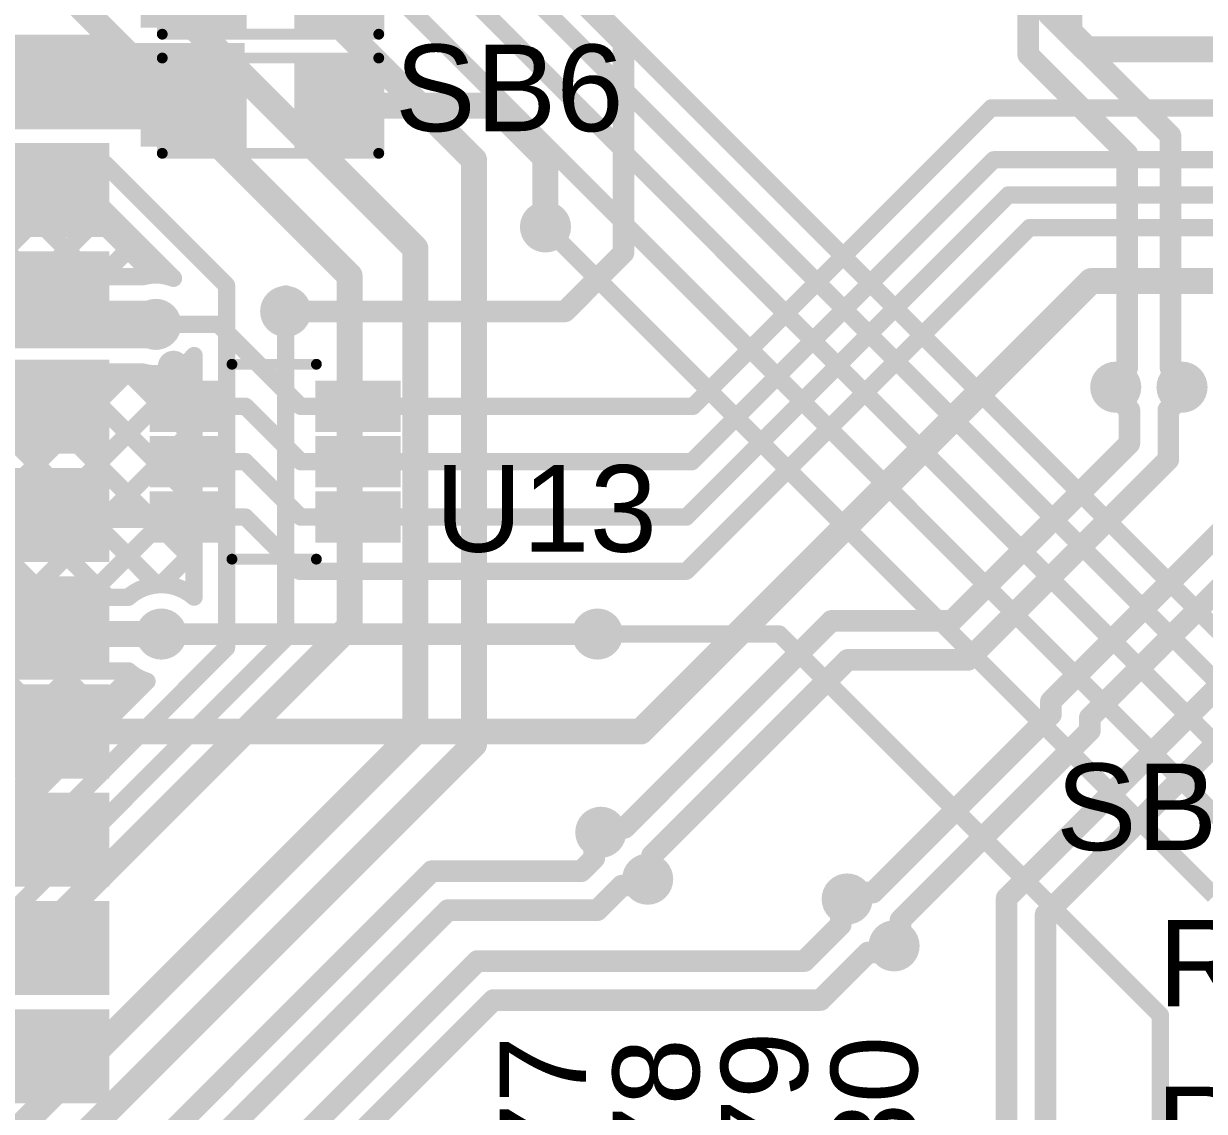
# Model space of a CAD drawing. Header units: millimetres. Extents: x -0.57 to 2.98, y -0.65 to 2.86.
# Drawn here: x 1.542 to 2.087, y 1.638 to 2.14 of the extents above; entities that cross this region are included whole.
import ezdxf

# ---------------------------------------------------------------- set-up
doc = ezdxf.new("R2010")
doc.units = ezdxf.units.MM
doc.header["$MEASUREMENT"] = 0
for name, color, linetype in [('BottomLayer', 5, 'Continuous'), ('BottomSolder', 6, 'Continuous'), ('Mechanical2', 216, 'Continuous'), ('TopLayer', 1, 'Continuous'), ('TopOverlay', 2, 'Continuous'), ('TopPaste', 8, 'Continuous'), ('TopSolder', 216, 'Continuous'), ('ViaHoleLayer', 16, 'Continuous')]:
    doc.layers.add(name, color=color, linetype=linetype)
doc.styles.add('Arial', font='', dxfattribs={"height": 0.2})
doc.styles.get('Arial').set_extended_font_data('Arial')

# ---------------------------------------------------------------- blocks, each defined once
blk = doc.blocks.new('SOLDER_BRIDGE_259')
at = {"layer": 'TopLayer'}
for points in [[(-0.045, -0.0175), (-0.045, 0.0175), (-0.015, 0.0175), (-0.015, -0.0175)], [(0.015, -0.0175), (0.015, 0.0175), (0.045, 0.0175), (0.045, -0.0175)]]:
    blk.add_hatch(color=1, dxfattribs=at).paths.add_polyline_path(points)
at = {"layer": 'TopPaste'}
for points in [[(-0.045, -0.0175), (-0.045, 0.0175), (-0.015, 0.0175), (-0.015, -0.0175)], [(0.015, -0.0175), (0.015, 0.0175), (0.045, 0.0175), (0.045, -0.0175)]]:
    blk.add_hatch(color=8, dxfattribs=at).paths.add_polyline_path(points)
at = {"layer": 'TopSolder'}
for points in [[(-0.049, -0.0215), (-0.049, 0.0215), (-0.011, 0.0215), (-0.011, -0.0215)], [(0.011, -0.0215), (0.011, 0.0215), (0.049, 0.0215), (0.049, -0.0215)]]:
    blk.add_hatch(color=216, dxfattribs=at).paths.add_polyline_path(points)
at = {"layer": 'TopOverlay', "const_width": 0.005}
for points in [[(-0.05, -0.022), (-0.05, 0.022)], [(-0.05, 0.022), (0.05, 0.022)], [(0.05, -0.022), (0.05, 0.022)], [(-0.05, -0.022), (0.05, -0.022)]]:
    blk.add_lwpolyline(points, dxfattribs=at)
at = {"layer": 'TopOverlay', "const_width": 0.0025}
for points in [[(-0.05125, 0.022, 1), (-0.04875, 0.022, 1)], [(-0.05125, 0.022, 1), (-0.04875, 0.022, 1)], [(0.04875, 0.022, 1), (0.05125, 0.022, 1)], [(0.04875, 0.022, 1), (0.05125, 0.022, 1)], [(-0.05125, -0.022, 1), (-0.04875, -0.022, 1)], [(-0.05125, -0.022, 1), (-0.04875, -0.022, 1)], [(0.04875, -0.022, 1), (0.05125, -0.022, 1)], [(0.04875, -0.022, 1), (0.05125, -0.022, 1)]]:
    blk.add_lwpolyline(points, format="xyb", close=True, dxfattribs=at)
blk = doc.blocks.new('SOLDER_BRIDGE_277')
at = {"layer": 'TopLayer'}
for points in [[(-0.045, -0.0175), (-0.045, 0.0175), (-0.015, 0.0175), (-0.015, -0.0175)], [(0.015, -0.0175), (0.015, 0.0175), (0.045, 0.0175), (0.045, -0.0175)]]:
    blk.add_hatch(color=1, dxfattribs=at).paths.add_polyline_path(points)
at = {"layer": 'TopPaste'}
for points in [[(-0.045, -0.0175), (-0.045, 0.0175), (-0.015, 0.0175), (-0.015, -0.0175)], [(0.015, -0.0175), (0.015, 0.0175), (0.045, 0.0175), (0.045, -0.0175)]]:
    blk.add_hatch(color=8, dxfattribs=at).paths.add_polyline_path(points)
at = {"layer": 'TopSolder'}
for points in [[(-0.049, -0.0215), (-0.049, 0.0215), (-0.011, 0.0215), (-0.011, -0.0215)], [(0.011, -0.0215), (0.011, 0.0215), (0.049, 0.0215), (0.049, -0.0215)]]:
    blk.add_hatch(color=216, dxfattribs=at).paths.add_polyline_path(points)
at = {"layer": 'TopOverlay', "const_width": 0.005}
for points in [[(-0.05, -0.022), (-0.05, 0.022)], [(-0.05, 0.022), (0.05, 0.022)], [(0.05, -0.022), (0.05, 0.022)], [(-0.05, -0.022), (0.05, -0.022)]]:
    blk.add_lwpolyline(points, dxfattribs=at)
at = {"layer": 'TopOverlay', "const_width": 0.0025}
for points in [[(-0.05125, 0.022, 1), (-0.04875, 0.022, 1)], [(-0.05125, 0.022, 1), (-0.04875, 0.022, 1)], [(0.04875, 0.022, 1), (0.05125, 0.022, 1)], [(0.04875, 0.022, 1), (0.05125, 0.022, 1)], [(-0.05125, -0.022, 1), (-0.04875, -0.022, 1)], [(-0.05125, -0.022, 1), (-0.04875, -0.022, 1)], [(0.04875, -0.022, 1), (0.05125, -0.022, 1)], [(0.04875, -0.022, 1), (0.05125, -0.022, 1)]]:
    blk.add_lwpolyline(points, format="xyb", close=True, dxfattribs=at)
blk = doc.blocks.new('UMH3N_287')
at = {"layer": 'TopLayer'}
for points in [[(-0.05394, 0.03346), (-0.02244, 0.03346), (-0.02244, 0.01772), (-0.05394, 0.01772)], [(0.02244, 0.03346), (0.05394, 0.03346), (0.05394, 0.01772), (0.02244, 0.01772)], [(-0.05394, 0.00787), (-0.02244, 0.00787), (-0.02244, -0.00787), (-0.05394, -0.00787)], [(0.02244, 0.00787), (0.05394, 0.00787), (0.05394, -0.00787), (0.02244, -0.00787)], [(-0.05394, -0.01772), (-0.02244, -0.01772), (-0.02244, -0.03346), (-0.05394, -0.03346)], [(0.02244, -0.01772), (0.05394, -0.01772), (0.05394, -0.03346), (0.02244, -0.03346)]]:
    blk.add_hatch(color=1, dxfattribs=at).paths.add_polyline_path(points)
at = {"layer": 'TopPaste'}
for points in [[(-0.05394, 0.03346), (-0.02244, 0.03346), (-0.02244, 0.01772), (-0.05394, 0.01772)], [(0.02244, 0.03346), (0.05394, 0.03346), (0.05394, 0.01772), (0.02244, 0.01772)], [(-0.05394, 0.00787), (-0.02244, 0.00787), (-0.02244, -0.00787), (-0.05394, -0.00787)], [(0.02244, 0.00787), (0.05394, 0.00787), (0.05394, -0.00787), (0.02244, -0.00787)], [(-0.05394, -0.01772), (-0.02244, -0.01772), (-0.02244, -0.03346), (-0.05394, -0.03346)], [(0.02244, -0.01772), (0.05394, -0.01772), (0.05394, -0.03346), (0.02244, -0.03346)]]:
    blk.add_hatch(color=8, dxfattribs=at).paths.add_polyline_path(points)
at = {"layer": 'TopSolder'}
for points in [[(-0.05794, 0.03746), (-0.01844, 0.03746), (-0.01844, 0.01372), (-0.05794, 0.01372)], [(0.01844, 0.03746), (0.05794, 0.03746), (0.05794, 0.01372), (0.01844, 0.01372)], [(-0.05794, 0.01187), (-0.01844, 0.01187), (-0.01844, -0.01187), (-0.05794, -0.01187)], [(0.01844, 0.01187), (0.05794, 0.01187), (0.05794, -0.01187), (0.01844, -0.01187)], [(-0.05794, -0.01372), (-0.01844, -0.01372), (-0.01844, -0.03746), (-0.05794, -0.03746)], [(0.01844, -0.01372), (0.05794, -0.01372), (0.05794, -0.03746), (0.01844, -0.03746)]]:
    blk.add_hatch(color=216, dxfattribs=at).paths.add_polyline_path(points)
at = {"layer": 'TopOverlay'}
for points, const_width in [([(-0.04476, 0.044, 1), (-0.04924, 0.044, 1)], 0.01), ([(-0.05174, 0.044, 1), (-0.04674, 0.044, 1)], 0.005), ([(-0.04726, 0.044, 1), (-0.04226, 0.044, 1)], 0.005), ([(-0.02125, 0.045, 1), (-0.01875, 0.045, 1)], 0.0025), ([(0.01775, 0.045, 1), (0.02025, 0.045, 1)], 0.0025), ([(-0.02125, -0.045, 1), (-0.01875, -0.045, 1)], 0.0025), ([(0.01775, -0.045, 1), (0.02025, -0.045, 1)], 0.0025)]:
    blk.add_lwpolyline(points, format="xyb", close=True, dxfattribs=dict(at, const_width=const_width))
at = {"layer": 'TopOverlay', "const_width": 0.005}
for points in [[(-0.02, 0.045), (0.019, 0.045)], [(-0.02, -0.045), (0.019, -0.045)]]:
    blk.add_lwpolyline(points, dxfattribs=at)
blk = doc.blocks.new('ESP32_WROVER_E_N8R8_292')
at = {"layer": 'TopLayer'}
for points in [[(0.31496, 0.01772), (0.37402, 0.01772), (0.37402, -0.01772), (0.31496, -0.01772)], [(0.31496, -0.03228), (0.37402, -0.03228), (0.37402, -0.06772), (0.31496, -0.06772)], [(0.31496, -0.08228), (0.37402, -0.08228), (0.37402, -0.11772), (0.31496, -0.11772)], [(0.31496, -0.13228), (0.37402, -0.13228), (0.37402, -0.16772), (0.31496, -0.16772)], [(0.31496, -0.18228), (0.37402, -0.18228), (0.37402, -0.21772), (0.31496, -0.21772)], [(0.31496, -0.23228), (0.37402, -0.23228), (0.37402, -0.26772), (0.31496, -0.26772)], [(0.31496, -0.28228), (0.37402, -0.28228), (0.37402, -0.31772), (0.31496, -0.31772)], [(0.31496, -0.33228), (0.37402, -0.33228), (0.37402, -0.36772), (0.31496, -0.36772)], [(0.31496, -0.38228), (0.37402, -0.38228), (0.37402, -0.41772), (0.31496, -0.41772)], [(0.31496, -0.43228), (0.37402, -0.43228), (0.37402, -0.46772), (0.31496, -0.46772)]]:
    blk.add_hatch(color=1, dxfattribs=at).paths.add_polyline_path(points)
at = {"layer": 'TopPaste'}
for points in [[(0.31496, 0.01772), (0.37402, 0.01772), (0.37402, -0.01772), (0.31496, -0.01772)], [(0.31496, -0.03228), (0.37402, -0.03228), (0.37402, -0.06772), (0.31496, -0.06772)], [(0.31496, -0.08228), (0.37402, -0.08228), (0.37402, -0.11772), (0.31496, -0.11772)], [(0.31496, -0.13228), (0.37402, -0.13228), (0.37402, -0.16772), (0.31496, -0.16772)], [(0.31496, -0.18228), (0.37402, -0.18228), (0.37402, -0.21772), (0.31496, -0.21772)], [(0.31496, -0.23228), (0.37402, -0.23228), (0.37402, -0.26772), (0.31496, -0.26772)], [(0.31496, -0.28228), (0.37402, -0.28228), (0.37402, -0.31772), (0.31496, -0.31772)], [(0.31496, -0.33228), (0.37402, -0.33228), (0.37402, -0.36772), (0.31496, -0.36772)], [(0.31496, -0.38228), (0.37402, -0.38228), (0.37402, -0.41772), (0.31496, -0.41772)], [(0.31496, -0.43228), (0.37402, -0.43228), (0.37402, -0.46772), (0.31496, -0.46772)]]:
    blk.add_hatch(color=8, dxfattribs=at).paths.add_polyline_path(points)
at = {"layer": 'TopSolder'}
for points in [[(0.31096, 0.02172), (0.37802, 0.02172), (0.37802, -0.02172), (0.31096, -0.02172)], [(0.31096, -0.02828), (0.37802, -0.02828), (0.37802, -0.07172), (0.31096, -0.07172)], [(0.31096, -0.07828), (0.37802, -0.07828), (0.37802, -0.12172), (0.31096, -0.12172)], [(0.31096, -0.12828), (0.37802, -0.12828), (0.37802, -0.17172), (0.31096, -0.17172)], [(0.31096, -0.17828), (0.37802, -0.17828), (0.37802, -0.22172), (0.31096, -0.22172)], [(0.31096, -0.22828), (0.37802, -0.22828), (0.37802, -0.27172), (0.31096, -0.27172)], [(0.31096, -0.27828), (0.37802, -0.27828), (0.37802, -0.32172), (0.31096, -0.32172)], [(0.31096, -0.32828), (0.37802, -0.32828), (0.37802, -0.37172), (0.31096, -0.37172)], [(0.31096, -0.37828), (0.37802, -0.37828), (0.37802, -0.42172), (0.31096, -0.42172)], [(0.31096, -0.42828), (0.37802, -0.42828), (0.37802, -0.47172), (0.31096, -0.47172)]]:
    blk.add_hatch(color=216, dxfattribs=at).paths.add_polyline_path(points)

msp = doc.modelspace()

# ---------------------------------------------------------------- hatches: boundary and pattern name
at = {"layer": 'BottomLayer'}
h = msp.add_hatch(color=5, dxfattribs=at)
edge = h.paths.add_edge_path()
edge.add_arc((1.783, 2.046), 0.01181, 0, 360)
h = msp.add_hatch(color=5, dxfattribs=at)
edge = h.paths.add_edge_path()
edge.add_arc((1.663, 2.007), 0.01181, 0, 360)
h = msp.add_hatch(color=5, dxfattribs=at)
edge = h.paths.add_edge_path()
edge.add_arc((1.603, 2.001), 0.01181, 0, 360)
h = msp.add_hatch(color=5, dxfattribs=at)
edge = h.paths.add_edge_path()
edge.add_arc((2.04638, 1.972), 0.01181, 0, 360)
h = msp.add_hatch(color=5, dxfattribs=at)
edge = h.paths.add_edge_path()
edge.add_arc((2.077, 1.972), 0.01181, 0, 360)
h = msp.add_hatch(color=5, dxfattribs=at)
edge = h.paths.add_edge_path()
edge.add_arc((1.60556, 1.858), 0.01181, 0, 360)
h = msp.add_hatch(color=5, dxfattribs=at)
edge = h.paths.add_edge_path()
edge.add_arc((1.807, 1.858), 0.01181, 0, 360)
h = msp.add_hatch(color=5, dxfattribs=at)
edge = h.paths.add_edge_path()
edge.add_arc((1.80854, 1.76646), 0.01181, 0, 360)
h = msp.add_hatch(color=5, dxfattribs=at)
edge = h.paths.add_edge_path()
edge.add_arc((1.83019, 1.74481), 0.01181, 0, 360)
h = msp.add_hatch(color=5, dxfattribs=at)
edge = h.paths.add_edge_path()
edge.add_arc((1.92235, 1.73565), 0.01181, 0, 360)
h = msp.add_hatch(color=5, dxfattribs=at)
edge = h.paths.add_edge_path()
edge.add_arc((1.944, 1.714), 0.01181, 0, 360)
at = {"layer": 'BottomSolder'}
h = msp.add_hatch(color=6, dxfattribs=at)
edge = h.paths.add_edge_path()
edge.add_arc((1.783, 2.046), 0.00791, 0, 360)
h = msp.add_hatch(color=6, dxfattribs=at)
edge = h.paths.add_edge_path()
edge.add_arc((1.663, 2.007), 0.00791, 0, 360)
h = msp.add_hatch(color=6, dxfattribs=at)
edge = h.paths.add_edge_path()
edge.add_arc((1.603, 2.001), 0.00791, 0, 360)
h = msp.add_hatch(color=6, dxfattribs=at)
edge = h.paths.add_edge_path()
edge.add_arc((2.04638, 1.972), 0.00791, 0, 360)
h = msp.add_hatch(color=6, dxfattribs=at)
edge = h.paths.add_edge_path()
edge.add_arc((2.077, 1.972), 0.00791, 0, 360)
h = msp.add_hatch(color=6, dxfattribs=at)
edge = h.paths.add_edge_path()
edge.add_arc((1.60556, 1.858), 0.00791, 0, 360)
h = msp.add_hatch(color=6, dxfattribs=at)
edge = h.paths.add_edge_path()
edge.add_arc((1.807, 1.858), 0.00791, 0, 360)
h = msp.add_hatch(color=6, dxfattribs=at)
edge = h.paths.add_edge_path()
edge.add_arc((1.80854, 1.76646), 0.00791, 0, 360)
h = msp.add_hatch(color=6, dxfattribs=at)
edge = h.paths.add_edge_path()
edge.add_arc((1.83019, 1.74481), 0.00791, 0, 360)
h = msp.add_hatch(color=6, dxfattribs=at)
edge = h.paths.add_edge_path()
edge.add_arc((1.92235, 1.73565), 0.00791, 0, 360)
h = msp.add_hatch(color=6, dxfattribs=at)
edge = h.paths.add_edge_path()
edge.add_arc((1.944, 1.714), 0.00791, 0, 360)
at = {"layer": 'TopLayer'}
for points in [[(1.596, 2.138), (1.644, 2.138), (1.644, 2.157), (1.596, 2.157)], [(1.518, 2.091), (1.644, 2.091), (1.644, 2.131), (1.518, 2.131)], [(1.596, 2.083), (1.644, 2.083), (1.644, 2.102), (1.596, 2.102)]]:
    msp.add_hatch(color=1, dxfattribs=at).paths.add_polyline_path(points)
h = msp.add_hatch(color=1, dxfattribs=at)
edge = h.paths.add_edge_path()
edge.add_arc((1.783, 2.046), 0.01181, 0, 360)
h = msp.add_hatch(color=1, dxfattribs=at)
edge = h.paths.add_edge_path()
edge.add_arc((1.663, 2.007), 0.01181, 0, 360)
h = msp.add_hatch(color=1, dxfattribs=at)
edge = h.paths.add_edge_path()
edge.add_arc((1.603, 2.001), 0.01181, 0, 360)
h = msp.add_hatch(color=1, dxfattribs=at)
edge = h.paths.add_edge_path()
edge.add_arc((2.04638, 1.972), 0.01181, 0, 360)
h = msp.add_hatch(color=1, dxfattribs=at)
edge = h.paths.add_edge_path()
edge.add_arc((2.077, 1.972), 0.01181, 0, 360)
h = msp.add_hatch(color=1, dxfattribs=at)
edge = h.paths.add_edge_path()
edge.add_arc((1.60556, 1.858), 0.01181, 0, 360)
h = msp.add_hatch(color=1, dxfattribs=at)
edge = h.paths.add_edge_path()
edge.add_arc((1.807, 1.858), 0.01181, 0, 360)
h = msp.add_hatch(color=1, dxfattribs=at)
edge = h.paths.add_edge_path()
edge.add_arc((1.80854, 1.76646), 0.01181, 0, 360)
h = msp.add_hatch(color=1, dxfattribs=at)
edge = h.paths.add_edge_path()
edge.add_arc((1.83019, 1.74481), 0.01181, 0, 360)
h = msp.add_hatch(color=1, dxfattribs=at)
edge = h.paths.add_edge_path()
edge.add_arc((1.92235, 1.73565), 0.01181, 0, 360)
h = msp.add_hatch(color=1, dxfattribs=at)
edge = h.paths.add_edge_path()
edge.add_arc((1.944, 1.714), 0.01181, 0, 360)
at = {"layer": 'TopSolder'}
h = msp.add_hatch(color=216, dxfattribs=at)
edge = h.paths.add_edge_path()
edge.add_arc((1.783, 2.046), 0.00791, 0, 360)
h = msp.add_hatch(color=216, dxfattribs=at)
edge = h.paths.add_edge_path()
edge.add_arc((1.663, 2.007), 0.00791, 0, 360)
h = msp.add_hatch(color=216, dxfattribs=at)
edge = h.paths.add_edge_path()
edge.add_arc((1.603, 2.001), 0.00791, 0, 360)
h = msp.add_hatch(color=216, dxfattribs=at)
edge = h.paths.add_edge_path()
edge.add_arc((2.04638, 1.972), 0.00791, 0, 360)
h = msp.add_hatch(color=216, dxfattribs=at)
edge = h.paths.add_edge_path()
edge.add_arc((2.077, 1.972), 0.00791, 0, 360)
h = msp.add_hatch(color=216, dxfattribs=at)
edge = h.paths.add_edge_path()
edge.add_arc((1.60556, 1.858), 0.00791, 0, 360)
h = msp.add_hatch(color=216, dxfattribs=at)
edge = h.paths.add_edge_path()
edge.add_arc((1.807, 1.858), 0.00791, 0, 360)
h = msp.add_hatch(color=216, dxfattribs=at)
edge = h.paths.add_edge_path()
edge.add_arc((1.80854, 1.76646), 0.00791, 0, 360)
h = msp.add_hatch(color=216, dxfattribs=at)
edge = h.paths.add_edge_path()
edge.add_arc((1.83019, 1.74481), 0.00791, 0, 360)
h = msp.add_hatch(color=216, dxfattribs=at)
edge = h.paths.add_edge_path()
edge.add_arc((1.92235, 1.73565), 0.00791, 0, 360)
h = msp.add_hatch(color=216, dxfattribs=at)
edge = h.paths.add_edge_path()
edge.add_arc((1.944, 1.714), 0.00791, 0, 360)
at = {"layer": 'ViaHoleLayer'}
h = msp.add_hatch(color=16, dxfattribs=at)
edge = h.paths.add_edge_path()
edge.add_arc((1.783, 2.046), 0.00591, 0, 360)
h = msp.add_hatch(color=16, dxfattribs=at)
edge = h.paths.add_edge_path()
edge.add_arc((1.663, 2.007), 0.00591, 0, 360)
h = msp.add_hatch(color=16, dxfattribs=at)
edge = h.paths.add_edge_path()
edge.add_arc((1.603, 2.001), 0.00591, 0, 360)
h = msp.add_hatch(color=16, dxfattribs=at)
edge = h.paths.add_edge_path()
edge.add_arc((2.04638, 1.972), 0.00591, 0, 360)
h = msp.add_hatch(color=16, dxfattribs=at)
edge = h.paths.add_edge_path()
edge.add_arc((2.077, 1.972), 0.00591, 0, 360)
h = msp.add_hatch(color=16, dxfattribs=at)
edge = h.paths.add_edge_path()
edge.add_arc((1.60556, 1.858), 0.00591, 0, 360)
h = msp.add_hatch(color=16, dxfattribs=at)
edge = h.paths.add_edge_path()
edge.add_arc((1.807, 1.858), 0.00591, 0, 360)
h = msp.add_hatch(color=16, dxfattribs=at)
edge = h.paths.add_edge_path()
edge.add_arc((1.80854, 1.76646), 0.00591, 0, 360)
h = msp.add_hatch(color=16, dxfattribs=at)
edge = h.paths.add_edge_path()
edge.add_arc((1.83019, 1.74481), 0.00591, 0, 360)
h = msp.add_hatch(color=16, dxfattribs=at)
edge = h.paths.add_edge_path()
edge.add_arc((1.92235, 1.73565), 0.00591, 0, 360)
h = msp.add_hatch(color=16, dxfattribs=at)
edge = h.paths.add_edge_path()
edge.add_arc((1.944, 1.714), 0.00591, 0, 360)

# ---------------------------------------------------------------- linework, layer by layer
at = {"layer": 'BottomLayer'}
for points, const_width in [([(2.006, 2.1255), (2.006, 2.36455)], 0.01), ([(2.026, 2.13379), (2.026, 2.35626)], 0.01), ([(1.499, 2.328), (1.75, 2.077)], 0.012), ([(1.592, 2.308), (2.125, 1.775)], 0.008), ([(1.608, 2.259), (2.108, 1.759)], 0.008), ([(1.547, 2.212), (1.72292, 2.03608)], 0.012), ([(1.748, 2.181), (2.142, 1.787)], 0.008), ([(1.772, 2.181), (2.158, 1.795)], 0.008), ([(1.558, 2.158), (1.69251, 2.02349)], 0.012), ([(2.026, 2.13379), (2.07169, 2.0881)], 0.01), ([(2.006, 2.1255), (2.05169, 2.07981)], 0.01), ([(2.07169, 1.981), (2.07169, 2.0881)], 0.01), ([(2.05169, 1.981), (2.05169, 2.07981)], 0.01), ([(1.443, 2.075), (1.5797, 2.075)], 0.008), ([(1.5797, 2.075), (1.63569, 2.019)], 0.008), ([(1.75, 1.807), (1.75, 2.077)], 0.012), ([(1.443, 2.06), (1.57348, 2.06)], 0.008), ([(1.50904, 2.06), (1.54604, 2.023)], 0.008), ([(1.52121, 2.023), (1.55821, 2.06)], 0.008), ([(1.53732, 2.06), (1.57432, 2.023)], 0.008), ([(1.56561, 2.06), (1.60182, 2.02378)], 0.008), ([(1.57348, 2.06), (1.61119, 2.02229)], 0.008), ([(1.54949, 2.023), (1.57999, 2.05349)], 0.008), ([(1.783, 2.046), (2.09186, 1.73714)], 0.008), ([(1.57778, 2.023), (1.59413, 2.03935)], 0.008), ([(1.72292, 1.81292), (1.72292, 2.03608)], 0.012), ([(1.69251, 1.86147), (1.69251, 2.02349)], 0.012), ([(1.30911, 2.023), (1.59697, 2.023)], 0.008), ([(1.63569, 1.8517), (1.63569, 2.019)], 0.008), ([(1.663, 2.007), (1.663, 2.01508)], 0.008), ([(1.3, 2.001), (1.603, 2.001)], 0.022), ([(1.663, 1.856), (1.663, 2.007)], 0.008), ([(1.61544, 1.98188), (1.62069, 1.97663)], 0.008), ([(1.62069, 1.87507), (1.62069, 1.9866)], 0.008), ([(1.3, 1.979), (1.59697, 1.979)], 0.008), ([(1.44862, 1.979), (1.55262, 1.875)], 0.008), ([(1.45806, 1.875), (1.56206, 1.979)], 0.008), ([(1.4769, 1.979), (1.5809, 1.875)], 0.008), ([(1.48635, 1.875), (1.59035, 1.979)], 0.008), ([(1.50518, 1.979), (1.60347, 1.88071)], 0.008), ([(1.51463, 1.875), (1.62069, 1.98107)], 0.008), ([(1.53347, 1.979), (1.62069, 1.89177)], 0.008), ([(1.56175, 1.979), (1.62069, 1.92006)], 0.008), ([(1.59004, 1.979), (1.62069, 1.94834)], 0.008), ([(1.54291, 1.875), (1.62069, 1.95278)], 0.008), ([(1.5712, 1.875), (1.62069, 1.9245)], 0.008), ([(1.60529, 1.88081), (1.62069, 1.89621)], 0.008), ([(1.35621, 1.875), (1.59035, 1.875)], 0.008), ([(1.15204, 1.321), (1.69251, 1.86147)], 0.012), ([(1.341, 1.858), (1.60556, 1.858)], 0.012), ([(1.468, 1.661), (1.663, 1.856)], 0.008), ([(1.807, 1.858), (1.891, 1.858)], 0.008), ([(1.891, 1.858), (2.067, 1.682)], 0.008), ([(1.463, 1.679), (1.63569, 1.8517)], 0.008), ([(1.35621, 1.841), (1.59035, 1.841)], 0.008), ([(1.41848, 1.694), (1.56548, 1.841)], 0.008), ([(1.44677, 1.694), (1.59225, 1.83948)], 0.008), ([(1.47348, 1.841), (1.53863, 1.77585)], 0.008), ([(1.50176, 1.841), (1.55277, 1.78999)], 0.008), ([(1.53005, 1.841), (1.56692, 1.80413)], 0.008), ([(1.55833, 1.841), (1.58106, 1.81827)], 0.008), ([(1.58662, 1.841), (1.5952, 1.83241)], 0.008), ([(1.45679, 1.694), (1.59895, 1.83617)], 0.008), ([(1.17884, 1.26884), (1.72292, 1.81292)], 0.012), ([(1.18581, 1.24281), (1.75, 1.807)], 0.012), ([(1.80555, 1.76347), (1.80854, 1.76646)], 0.01), ([(1.80555, 1.75455), (1.80555, 1.76347)], 0.01), ([(1.79948, 1.74848), (1.80555, 1.75455)], 0.01), ([(1.346, 1.364), (1.73048, 1.74848)], 0.01), ([(1.73048, 1.74848), (1.79948, 1.74848)], 0.01), ([(1.80693, 1.73048), (1.81828, 1.74182)], 0.01), ([(1.81828, 1.74182), (1.8272, 1.74182)], 0.01), ([(1.8272, 1.74182), (1.83019, 1.74481)], 0.01), ([(1.91936, 1.73266), (1.92235, 1.73565)], 0.01), ([(1.364, 1.35654), (1.73793, 1.73048)], 0.01), ([(1.73793, 1.73048), (1.80693, 1.73048)], 0.01), ([(1.91936, 1.72374), (1.91936, 1.73266)], 0.01), ([(1.90262, 1.707), (1.91936, 1.72374)], 0.01), ([(1.94101, 1.71101), (1.944, 1.714)], 0.01), ([(1.91007, 1.689), (1.93209, 1.71101)], 0.01), ([(1.93209, 1.71101), (1.94101, 1.71101)], 0.01), ([(1.487, 1.44246), (1.75154, 1.707)], 0.01), ([(1.75154, 1.707), (1.90262, 1.707)], 0.01), ([(1.505, 1.435), (1.759, 1.689)], 0.01), ([(1.759, 1.689), (1.91007, 1.689)], 0.01), ([(2.067, 1.397), (2.067, 1.682)], 0.008)]:
    msp.add_lwpolyline(points, dxfattribs=dict(at, const_width=const_width))
for points, const_width in [([(2.0235, 2.13379, 1), (2.0285, 2.13379, 1)], 0.005), ([(2.0235, 2.13379, 1), (2.0285, 2.13379, 1)], 0.005), ([(2.0035, 2.1255, 1), (2.0085, 2.1255, 1)], 0.005), ([(2.0035, 2.1255, 1), (2.0085, 2.1255, 1)], 0.005), ([(2.06919, 2.0881, 1), (2.07419, 2.0881, 1)], 0.005), ([(2.06919, 2.0881, 1), (2.07419, 2.0881, 1)], 0.005), ([(2.04919, 2.07981, 1), (2.05419, 2.07981, 1)], 0.005), ([(2.04919, 2.07981, 1), (2.05419, 2.07981, 1)], 0.005), ([(1.5777, 2.075, 1), (1.5817, 2.075, 1)], 0.004), ([(1.5777, 2.075, 1), (1.5817, 2.075, 1)], 0.004), ([(1.747, 2.077, 1), (1.753, 2.077, 1)], 0.006), ([(1.747, 2.077, 1), (1.753, 2.077, 1)], 0.006), ([(1.55621, 2.06, 1), (1.56021, 2.06, 1)], 0.004), ([(1.56361, 2.06, 1), (1.56761, 2.06, 1)], 0.004), ([(1.57148, 2.06, 1), (1.57548, 2.06, 1)], 0.004), ([(1.57148, 2.06, 1), (1.57548, 2.06, 1)], 0.004), ([(1.57799, 2.05349, 1), (1.58199, 2.05349, 1)], 0.004), ([(1.781, 2.046, 1), (1.785, 2.046, 1)], 0.004), ([(1.59213, 2.03935, 1), (1.59613, 2.03935, 1)], 0.004), ([(1.71992, 2.03608, 1), (1.72592, 2.03608, 1)], 0.006), ([(1.71992, 2.03608, 1), (1.72592, 2.03608, 1)], 0.006), ([(1.68951, 2.02349, 1), (1.69551, 2.02349, 1)], 0.006), ([(1.68951, 2.02349, 1), (1.69551, 2.02349, 1)], 0.006), ([(1.54404, 2.023, 1), (1.54804, 2.023, 1)], 0.004), ([(1.54749, 2.023, 1), (1.55149, 2.023, 1)], 0.004), ([(1.57232, 2.023, 1), (1.57632, 2.023, 1)], 0.004), ([(1.57578, 2.023, 1), (1.57978, 2.023, 1)], 0.004), ([(1.59497, 2.023, 1), (1.59897, 2.023, 1)], 0.004), ([(1.59497, 2.023, 1), (1.59897, 2.023, 1)], 0.004), ([(1.59982, 2.02378, 1), (1.60382, 2.02378, 1)], 0.004), ([(1.60919, 2.02229, 1), (1.61319, 2.02229, 1)], 0.004), ([(1.60919, 2.02229, 1), (1.61319, 2.02229, 1)], 0.004), ([(1.63369, 2.019, 1), (1.63769, 2.019, 1)], 0.004), ([(1.63369, 2.019, 1), (1.63769, 2.019, 1)], 0.004), ([(1.661, 2.01508, 1), (1.665, 2.01508, 1)], 0.004), ([(1.5975, 2.001, 1), (1.6085, 2.001, 1)], 0.011), ([(1.661, 2.007, 1), (1.665, 2.007, 1)], 0.004), ([(1.661, 2.007, 1), (1.665, 2.007, 1)], 0.004), ([(1.61344, 1.98188, 1), (1.61744, 1.98188, 1)], 0.004), ([(1.61869, 1.9866, 1), (1.62269, 1.9866, 1)], 0.004), ([(1.61869, 1.9866, 1), (1.62269, 1.9866, 1)], 0.004), ([(2.04919, 1.981, 1), (2.05419, 1.981, 1)], 0.005), ([(2.06919, 1.981, 1), (2.07419, 1.981, 1)], 0.005), ([(1.55975, 1.979, 1), (1.56375, 1.979, 1)], 0.004), ([(1.56006, 1.979, 1), (1.56406, 1.979, 1)], 0.004), ([(1.58804, 1.979, 1), (1.59204, 1.979, 1)], 0.004), ([(1.58835, 1.979, 1), (1.59235, 1.979, 1)], 0.004), ([(1.59497, 1.979, 1), (1.59897, 1.979, 1)], 0.004), ([(1.59497, 1.979, 1), (1.59897, 1.979, 1)], 0.004), ([(1.61869, 1.98107, 1), (1.62269, 1.98107, 1)], 0.004), ([(1.61869, 1.97663, 1), (1.62269, 1.97663, 1)], 0.004), ([(1.61869, 1.95278, 1), (1.62269, 1.95278, 1)], 0.004), ([(1.61869, 1.94834, 1), (1.62269, 1.94834, 1)], 0.004), ([(1.61869, 1.9245, 1), (1.62269, 1.9245, 1)], 0.004), ([(1.61869, 1.92006, 1), (1.62269, 1.92006, 1)], 0.004), ([(1.61869, 1.89621, 1), (1.62269, 1.89621, 1)], 0.004), ([(1.61869, 1.89177, 1), (1.62269, 1.89177, 1)], 0.004), ([(1.60147, 1.88071, 1), (1.60547, 1.88071, 1)], 0.004), ([(1.60329, 1.88081, 1), (1.60729, 1.88081, 1)], 0.004), ([(1.54091, 1.875, 1), (1.54491, 1.875, 1)], 0.004), ([(1.55062, 1.875, 1), (1.55462, 1.875, 1)], 0.004), ([(1.5692, 1.875, 1), (1.5732, 1.875, 1)], 0.004), ([(1.5789, 1.875, 1), (1.5829, 1.875, 1)], 0.004), ([(1.58835, 1.875, 1), (1.59235, 1.875, 1)], 0.004), ([(1.58835, 1.875, 1), (1.59235, 1.875, 1)], 0.004), ([(1.61869, 1.87507, 1), (1.62269, 1.87507, 1)], 0.004), ([(1.61869, 1.87507, 1), (1.62269, 1.87507, 1)], 0.004), ([(1.68951, 1.86147, 1), (1.69551, 1.86147, 1)], 0.006), ([(1.68951, 1.86147, 1), (1.69551, 1.86147, 1)], 0.006), ([(1.60256, 1.858, 1), (1.60856, 1.858, 1)], 0.006), ([(1.661, 1.856, 1), (1.665, 1.856, 1)], 0.004), ([(1.661, 1.856, 1), (1.665, 1.856, 1)], 0.004), ([(1.805, 1.858, 1), (1.809, 1.858, 1)], 0.004), ([(1.889, 1.858, 1), (1.893, 1.858, 1)], 0.004), ([(1.889, 1.858, 1), (1.893, 1.858, 1)], 0.004), ([(1.63369, 1.8517, 1), (1.63769, 1.8517, 1)], 0.004), ([(1.63369, 1.8517, 1), (1.63769, 1.8517, 1)], 0.004), ([(1.55633, 1.841, 1), (1.56033, 1.841, 1)], 0.004), ([(1.56348, 1.841, 1), (1.56748, 1.841, 1)], 0.004), ([(1.58462, 1.841, 1), (1.58862, 1.841, 1)], 0.004), ([(1.58835, 1.841, 1), (1.59235, 1.841, 1)], 0.004), ([(1.58835, 1.841, 1), (1.59235, 1.841, 1)], 0.004), ([(1.59025, 1.83948, 1), (1.59425, 1.83948, 1)], 0.004), ([(1.59695, 1.83617, 1), (1.60095, 1.83617, 1)], 0.004), ([(1.59695, 1.83617, 1), (1.60095, 1.83617, 1)], 0.004), ([(1.5932, 1.83241, 1), (1.5972, 1.83241, 1)], 0.004), ([(1.57906, 1.81827, 1), (1.58306, 1.81827, 1)], 0.004), ([(1.71992, 1.81292, 1), (1.72592, 1.81292, 1)], 0.006), ([(1.71992, 1.81292, 1), (1.72592, 1.81292, 1)], 0.006), ([(1.747, 1.807, 1), (1.753, 1.807, 1)], 0.006), ([(1.747, 1.807, 1), (1.753, 1.807, 1)], 0.006), ([(1.56492, 1.80413, 1), (1.56892, 1.80413, 1)], 0.004), ([(1.55077, 1.78999, 1), (1.55477, 1.78999, 1)], 0.004), ([(1.53663, 1.77585, 1), (1.54063, 1.77585, 1)], 0.004), ([(1.80305, 1.76347, 1), (1.80805, 1.76347, 1)], 0.005), ([(1.80305, 1.76347, 1), (1.80805, 1.76347, 1)], 0.005), ([(1.80604, 1.76646, 1), (1.81104, 1.76646, 1)], 0.005), ([(1.80305, 1.75455, 1), (1.80805, 1.75455, 1)], 0.005), ([(1.80305, 1.75455, 1), (1.80805, 1.75455, 1)], 0.005), ([(1.72798, 1.74848, 1), (1.73298, 1.74848, 1)], 0.005), ([(1.72798, 1.74848, 1), (1.73298, 1.74848, 1)], 0.005), ([(1.79698, 1.74848, 1), (1.80198, 1.74848, 1)], 0.005), ([(1.79698, 1.74848, 1), (1.80198, 1.74848, 1)], 0.005), ([(1.81578, 1.74182, 1), (1.82078, 1.74182, 1)], 0.005), ([(1.81578, 1.74182, 1), (1.82078, 1.74182, 1)], 0.005), ([(1.8247, 1.74182, 1), (1.8297, 1.74182, 1)], 0.005), ([(1.8247, 1.74182, 1), (1.8297, 1.74182, 1)], 0.005), ([(1.82769, 1.74481, 1), (1.83269, 1.74481, 1)], 0.005), ([(1.91985, 1.73565, 1), (1.92485, 1.73565, 1)], 0.005), ([(1.73543, 1.73048, 1), (1.74043, 1.73048, 1)], 0.005), ([(1.73543, 1.73048, 1), (1.74043, 1.73048, 1)], 0.005), ([(1.80443, 1.73048, 1), (1.80943, 1.73048, 1)], 0.005), ([(1.80443, 1.73048, 1), (1.80943, 1.73048, 1)], 0.005), ([(1.91686, 1.73266, 1), (1.92186, 1.73266, 1)], 0.005), ([(1.91686, 1.73266, 1), (1.92186, 1.73266, 1)], 0.005), ([(1.91686, 1.72374, 1), (1.92186, 1.72374, 1)], 0.005), ([(1.91686, 1.72374, 1), (1.92186, 1.72374, 1)], 0.005), ([(1.9415, 1.714, 1), (1.9465, 1.714, 1)], 0.005), ([(1.92959, 1.71101, 1), (1.93459, 1.71101, 1)], 0.005), ([(1.92959, 1.71101, 1), (1.93459, 1.71101, 1)], 0.005), ([(1.93851, 1.71101, 1), (1.94351, 1.71101, 1)], 0.005), ([(1.93851, 1.71101, 1), (1.94351, 1.71101, 1)], 0.005), ([(1.74904, 1.707, 1), (1.75404, 1.707, 1)], 0.005), ([(1.74904, 1.707, 1), (1.75404, 1.707, 1)], 0.005), ([(1.90012, 1.707, 1), (1.90512, 1.707, 1)], 0.005), ([(1.90012, 1.707, 1), (1.90512, 1.707, 1)], 0.005), ([(1.7565, 1.689, 1), (1.7615, 1.689, 1)], 0.005), ([(1.7565, 1.689, 1), (1.7615, 1.689, 1)], 0.005), ([(1.90757, 1.689, 1), (1.91257, 1.689, 1)], 0.005), ([(1.90757, 1.689, 1), (1.91257, 1.689, 1)], 0.005), ([(2.065, 1.682, 1), (2.069, 1.682, 1)], 0.004), ([(2.065, 1.682, 1), (2.069, 1.682, 1)], 0.004)]:
    msp.add_lwpolyline(points, format="xyb", close=True, dxfattribs=dict(at, const_width=const_width))
at = {"layer": 'BottomLayer', "const_width": 0.008}
for points in [[(1.59697, 2.023, -0.160052), (1.61119, 2.02229)], [(1.62069, 1.9866, -0.297137), (1.59697, 1.979)], [(1.59035, 1.875, -0.380775), (1.62069, 1.87507)], [(1.59895, 1.83617, -0.109436), (1.59035, 1.841)]]:
    msp.add_lwpolyline(points, format="xyb", dxfattribs=at)
at = {"layer": 'Mechanical2', "const_width": 0.01}
msp.add_lwpolyline([(1.75783, 2.80917, -6.230382), (0.64896, 2.81029)], format="xyb", dxfattribs=at)
at = {"layer": 'TopLayer'}
for points, const_width in [([(1.798, 2.363), (2.033, 2.128)], 0.012), ([(1.793, 2.157), (1.819, 2.131)], 0.01), ([(1.819, 2.034), (1.819, 2.131)], 0.01), ([(2.033, 2.128), (2.494, 2.128)], 0.012), ([(1.686, 2.102), (1.759, 2.102)], 0.012), ([(1.759, 2.102), (1.783, 2.078)], 0.012), ([(1.85118, 1.96318), (1.989, 2.101)], 0.008), ([(1.989, 2.101), (2.284, 2.101)], 0.008), ([(1.783, 2.046), (1.783, 2.078)], 0.012), ([(1.85059, 1.93759), (1.99, 2.077)], 0.008), ([(1.99, 2.077), (2.513, 2.077)], 0.008), ([(1.848, 1.912), (1.99674, 2.06074)], 0.008), ([(1.99674, 2.06074), (2.50626, 2.06074)], 0.008), ([(1.848, 1.887), (2.00674, 2.04574)], 0.008), ([(2.00674, 2.04574), (2.49826, 2.04574)], 0.008), ([(1.792, 2.007), (1.819, 2.034)], 0.01), ([(1.827, 1.813), (2.035, 2.021)], 0.012), ([(2.035, 2.021), (2.334, 2.021)], 0.012), ([(1.663, 2.007), (1.792, 2.007)], 0.01), ([(1.603, 2.001), (1.632, 2.001)], 0.008), ([(1.632, 2.001), (1.66982, 1.96318)], 0.008), ([(2.04638, 1.96777), (2.04638, 1.972)], 0.01), ([(2.077, 1.96777), (2.077, 1.972)], 0.01), ([(1.45044, 1.963), (1.54798, 1.963)], 0.012), ([(2.04638, 1.96777), (2.05269, 1.96146)], 0.01), ([(2.07069, 1.96146), (2.077, 1.96777)], 0.01), ([(1.62, 1.96318), (1.64441, 1.96318)], 0.008), ([(1.64441, 1.96318), (1.67, 1.93759)], 0.008), ([(1.66982, 1.96318), (1.69638, 1.96318)], 0.008), ([(1.69638, 1.96318), (1.85118, 1.96318)], 0.008), ([(2.05269, 1.94605), (2.05269, 1.96146)], 0.01), ([(2.07069, 1.9386), (2.07069, 1.96146)], 0.01), ([(1.97069, 1.86405), (2.05269, 1.94605)], 0.01), ([(1.62, 1.93759), (1.64441, 1.93759)], 0.008), ([(1.64441, 1.93759), (1.67, 1.912)], 0.008), ([(1.67, 1.93759), (1.69638, 1.93759)], 0.008), ([(1.69638, 1.93759), (1.813, 1.93759)], 0.008), ([(1.813, 1.93759), (1.85059, 1.93759)], 0.008), ([(1.97815, 1.84605), (2.07069, 1.9386)], 0.01), ([(2.01645, 1.82691), (2.11882, 1.92928)], 0.01), ([(1.996, 1.736), (2.181, 1.921)], 0.01), ([(2.03445, 1.81945), (2.13155, 1.91655)], 0.01), ([(1.54798, 1.913), (1.54898, 1.912)], 0.01), ([(1.54898, 1.912), (1.62, 1.912)], 0.01), ([(1.62, 1.912), (1.64441, 1.912)], 0.008), ([(1.64441, 1.912), (1.66941, 1.887)], 0.008), ([(1.67, 1.912), (1.69638, 1.912)], 0.008), ([(1.69638, 1.912), (1.848, 1.912)], 0.008), ([(1.66941, 1.887), (1.848, 1.887)], 0.008), ([(1.8195, 1.7685), (1.91505, 1.86405)], 0.01), ([(1.91505, 1.86405), (1.97069, 1.86405)], 0.01), ([(1.60556, 1.858), (1.807, 1.858)], 0.01), ([(1.83223, 1.75577), (1.92251, 1.84605)], 0.01), ([(1.92251, 1.84605), (1.97815, 1.84605)], 0.01), ([(2.014, 1.72854), (2.129, 1.84354)], 0.01), ([(2.01645, 1.82083), (2.01645, 1.82691)], 0.01), ([(1.93426, 1.73864), (2.01645, 1.82083)], 0.01), ([(2.03445, 1.81338), (2.03445, 1.81945)], 0.01), ([(1.54798, 1.813), (1.827, 1.813)], 0.012), ([(1.94699, 1.72591), (2.03445, 1.81338)], 0.01), ([(1.92235, 1.73565), (1.92534, 1.73864)], 0.01), ([(1.92534, 1.73864), (1.93426, 1.73864)], 0.01), ([(1.996, 1.57454), (1.996, 1.736)], 0.01), ([(1.94699, 1.71699), (1.94699, 1.72591)], 0.01), ([(2.014, 1.57454), (2.014, 1.72854)], 0.01), ([(1.944, 1.714), (1.94699, 1.71699)], 0.01)]:
    msp.add_lwpolyline(points, dxfattribs=dict(at, const_width=const_width))
for points, const_width in [([(1.8165, 2.131, 1), (1.8215, 2.131, 1)], 0.005), ([(1.8165, 2.131, 1), (1.8215, 2.131, 1)], 0.005), ([(2.03, 2.128, 1), (2.036, 2.128, 1)], 0.006), ([(2.03, 2.128, 1), (2.036, 2.128, 1)], 0.006), ([(1.683, 2.102, 1), (1.689, 2.102, 1)], 0.006), ([(1.756, 2.102, 1), (1.762, 2.102, 1)], 0.006), ([(1.756, 2.102, 1), (1.762, 2.102, 1)], 0.006), ([(1.987, 2.101, 1), (1.991, 2.101, 1)], 0.004), ([(1.987, 2.101, 1), (1.991, 2.101, 1)], 0.004), ([(1.78, 2.078, 1), (1.786, 2.078, 1)], 0.006), ([(1.78, 2.078, 1), (1.786, 2.078, 1)], 0.006), ([(1.988, 2.077, 1), (1.992, 2.077, 1)], 0.004), ([(1.988, 2.077, 1), (1.992, 2.077, 1)], 0.004), ([(1.99474, 2.06074, 1), (1.99874, 2.06074, 1)], 0.004), ([(1.99474, 2.06074, 1), (1.99874, 2.06074, 1)], 0.004), ([(1.78, 2.046, 1), (1.786, 2.046, 1)], 0.006), ([(2.00474, 2.04574, 1), (2.00874, 2.04574, 1)], 0.004), ([(2.00474, 2.04574, 1), (2.00874, 2.04574, 1)], 0.004), ([(1.8165, 2.034, 1), (1.8215, 2.034, 1)], 0.005), ([(1.8165, 2.034, 1), (1.8215, 2.034, 1)], 0.005), ([(2.032, 2.021, 1), (2.038, 2.021, 1)], 0.006), ([(2.032, 2.021, 1), (2.038, 2.021, 1)], 0.006), ([(1.6605, 2.007, 1), (1.6655, 2.007, 1)], 0.005), ([(1.7895, 2.007, 1), (1.7945, 2.007, 1)], 0.005), ([(1.7895, 2.007, 1), (1.7945, 2.007, 1)], 0.005), ([(1.601, 2.001, 1), (1.605, 2.001, 1)], 0.004), ([(1.63, 2.001, 1), (1.634, 2.001, 1)], 0.004), ([(1.63, 2.001, 1), (1.634, 2.001, 1)], 0.004), ([(2.04388, 1.972, 1), (2.04888, 1.972, 1)], 0.005), ([(2.0745, 1.972, 1), (2.0795, 1.972, 1)], 0.005), ([(1.54498, 1.963, 1), (1.55098, 1.963, 1)], 0.006), ([(2.04388, 1.96777, 1), (2.04888, 1.96777, 1)], 0.005), ([(2.04388, 1.96777, 1), (2.04888, 1.96777, 1)], 0.005), ([(2.0745, 1.96777, 1), (2.0795, 1.96777, 1)], 0.005), ([(2.0745, 1.96777, 1), (2.0795, 1.96777, 1)], 0.005), ([(1.618, 1.96318, 1), (1.622, 1.96318, 1)], 0.004), ([(1.64241, 1.96318, 1), (1.64641, 1.96318, 1)], 0.004), ([(1.64241, 1.96318, 1), (1.64641, 1.96318, 1)], 0.004), ([(1.66782, 1.96318, 1), (1.67182, 1.96318, 1)], 0.004), ([(1.66782, 1.96318, 1), (1.67182, 1.96318, 1)], 0.004), ([(1.69438, 1.96318, 1), (1.69838, 1.96318, 1)], 0.004), ([(1.69438, 1.96318, 1), (1.69838, 1.96318, 1)], 0.004), ([(1.84918, 1.96318, 1), (1.85318, 1.96318, 1)], 0.004), ([(1.84918, 1.96318, 1), (1.85318, 1.96318, 1)], 0.004), ([(2.05019, 1.96146, 1), (2.05519, 1.96146, 1)], 0.005), ([(2.05019, 1.96146, 1), (2.05519, 1.96146, 1)], 0.005), ([(2.06819, 1.96146, 1), (2.07319, 1.96146, 1)], 0.005), ([(2.06819, 1.96146, 1), (2.07319, 1.96146, 1)], 0.005), ([(2.05019, 1.94605, 1), (2.05519, 1.94605, 1)], 0.005), ([(2.05019, 1.94605, 1), (2.05519, 1.94605, 1)], 0.005), ([(1.618, 1.93759, 1), (1.622, 1.93759, 1)], 0.004), ([(1.64241, 1.93759, 1), (1.64641, 1.93759, 1)], 0.004), ([(1.64241, 1.93759, 1), (1.64641, 1.93759, 1)], 0.004), ([(1.668, 1.93759, 1), (1.672, 1.93759, 1)], 0.004), ([(1.668, 1.93759, 1), (1.672, 1.93759, 1)], 0.004), ([(1.69438, 1.93759, 1), (1.69838, 1.93759, 1)], 0.004), ([(1.69438, 1.93759, 1), (1.69838, 1.93759, 1)], 0.004), ([(1.811, 1.93759, 1), (1.815, 1.93759, 1)], 0.004), ([(1.811, 1.93759, 1), (1.815, 1.93759, 1)], 0.004), ([(1.84859, 1.93759, 1), (1.85259, 1.93759, 1)], 0.004), ([(1.84859, 1.93759, 1), (1.85259, 1.93759, 1)], 0.004), ([(2.06819, 1.9386, 1), (2.07319, 1.9386, 1)], 0.005), ([(2.06819, 1.9386, 1), (2.07319, 1.9386, 1)], 0.005), ([(1.54548, 1.913, 1), (1.55048, 1.913, 1)], 0.005), ([(1.54648, 1.912, 1), (1.55148, 1.912, 1)], 0.005), ([(1.54648, 1.912, 1), (1.55148, 1.912, 1)], 0.005), ([(1.6175, 1.912, 1), (1.6225, 1.912, 1)], 0.005), ([(1.618, 1.912, 1), (1.622, 1.912, 1)], 0.004), ([(1.64241, 1.912, 1), (1.64641, 1.912, 1)], 0.004), ([(1.64241, 1.912, 1), (1.64641, 1.912, 1)], 0.004), ([(1.668, 1.912, 1), (1.672, 1.912, 1)], 0.004), ([(1.668, 1.912, 1), (1.672, 1.912, 1)], 0.004), ([(1.69438, 1.912, 1), (1.69838, 1.912, 1)], 0.004), ([(1.69438, 1.912, 1), (1.69838, 1.912, 1)], 0.004), ([(1.846, 1.912, 1), (1.85, 1.912, 1)], 0.004), ([(1.846, 1.912, 1), (1.85, 1.912, 1)], 0.004), ([(1.66741, 1.887, 1), (1.67141, 1.887, 1)], 0.004), ([(1.66741, 1.887, 1), (1.67141, 1.887, 1)], 0.004), ([(1.846, 1.887, 1), (1.85, 1.887, 1)], 0.004), ([(1.846, 1.887, 1), (1.85, 1.887, 1)], 0.004), ([(1.91255, 1.86405, 1), (1.91755, 1.86405, 1)], 0.005), ([(1.91255, 1.86405, 1), (1.91755, 1.86405, 1)], 0.005), ([(1.96819, 1.86405, 1), (1.97319, 1.86405, 1)], 0.005), ([(1.96819, 1.86405, 1), (1.97319, 1.86405, 1)], 0.005), ([(1.60306, 1.858, 1), (1.60806, 1.858, 1)], 0.005), ([(1.8045, 1.858, 1), (1.8095, 1.858, 1)], 0.005), ([(1.92001, 1.84605, 1), (1.92501, 1.84605, 1)], 0.005), ([(1.92001, 1.84605, 1), (1.92501, 1.84605, 1)], 0.005), ([(1.97565, 1.84605, 1), (1.98065, 1.84605, 1)], 0.005), ([(1.97565, 1.84605, 1), (1.98065, 1.84605, 1)], 0.005), ([(2.01395, 1.82691, 1), (2.01895, 1.82691, 1)], 0.005), ([(2.01395, 1.82691, 1), (2.01895, 1.82691, 1)], 0.005), ([(2.01395, 1.82083, 1), (2.01895, 1.82083, 1)], 0.005), ([(2.01395, 1.82083, 1), (2.01895, 1.82083, 1)], 0.005), ([(2.03195, 1.81945, 1), (2.03695, 1.81945, 1)], 0.005), ([(2.03195, 1.81945, 1), (2.03695, 1.81945, 1)], 0.005), ([(1.54498, 1.813, 1), (1.55098, 1.813, 1)], 0.006), ([(1.824, 1.813, 1), (1.83, 1.813, 1)], 0.006), ([(1.824, 1.813, 1), (1.83, 1.813, 1)], 0.006), ([(2.03195, 1.81338, 1), (2.03695, 1.81338, 1)], 0.005), ([(2.03195, 1.81338, 1), (2.03695, 1.81338, 1)], 0.005), ([(1.817, 1.7685, 1), (1.822, 1.7685, 1)], 0.005), ([(1.82973, 1.75577, 1), (1.83473, 1.75577, 1)], 0.005), ([(1.91985, 1.73565, 1), (1.92485, 1.73565, 1)], 0.005), ([(1.92284, 1.73864, 1), (1.92784, 1.73864, 1)], 0.005), ([(1.92284, 1.73864, 1), (1.92784, 1.73864, 1)], 0.005), ([(1.93176, 1.73864, 1), (1.93676, 1.73864, 1)], 0.005), ([(1.93176, 1.73864, 1), (1.93676, 1.73864, 1)], 0.005), ([(1.9935, 1.736, 1), (1.9985, 1.736, 1)], 0.005), ([(1.9935, 1.736, 1), (1.9985, 1.736, 1)], 0.005), ([(1.94449, 1.72591, 1), (1.94949, 1.72591, 1)], 0.005), ([(1.94449, 1.72591, 1), (1.94949, 1.72591, 1)], 0.005), ([(2.0115, 1.72854, 1), (2.0165, 1.72854, 1)], 0.005), ([(2.0115, 1.72854, 1), (2.0165, 1.72854, 1)], 0.005), ([(1.9415, 1.714, 1), (1.9465, 1.714, 1)], 0.005), ([(1.94449, 1.71699, 1), (1.94949, 1.71699, 1)], 0.005), ([(1.94449, 1.71699, 1), (1.94949, 1.71699, 1)], 0.005)]:
    msp.add_lwpolyline(points, format="xyb", close=True, dxfattribs=dict(at, const_width=const_width))

# ---------------------------------------------------------------- block references
for name, p in [('ESP32_WROVER_E_N8R8_292', (1.20349, 2.113)), ('SOLDER_BRIDGE_277', (1.656, 2.157)), ('SOLDER_BRIDGE_259', (1.656, 2.102)), ('UMH3N_287', (1.65819, 1.93759))]:
    msp.add_blockref(name, p)

# ---------------------------------------------------------------- texts
at = {"layer": 'TopOverlay', "style": 'Arial'}
for s, p in [('SB6', (1.71348, 2.09021)), ('U13', (1.73202, 1.89601)), ('SB62', (2.01879, 1.75821)), ('R15', (2.06602, 1.68601)), ('R19', (2.06502, 1.60901))]:
    msp.add_text(s, height=0.04, dxfattribs=at).set_placement(p)
for s, p in [('SB77', (1.80179, 1.53569)), ('SB78', (1.85404, 1.53469)), ('SB79', (1.90404, 1.53773)), ('SB80', (1.95479, 1.53577))]:
    msp.add_text(s, height=0.04, rotation=90, dxfattribs=at).set_placement(p)

doc.saveas('drawing.dxf')
